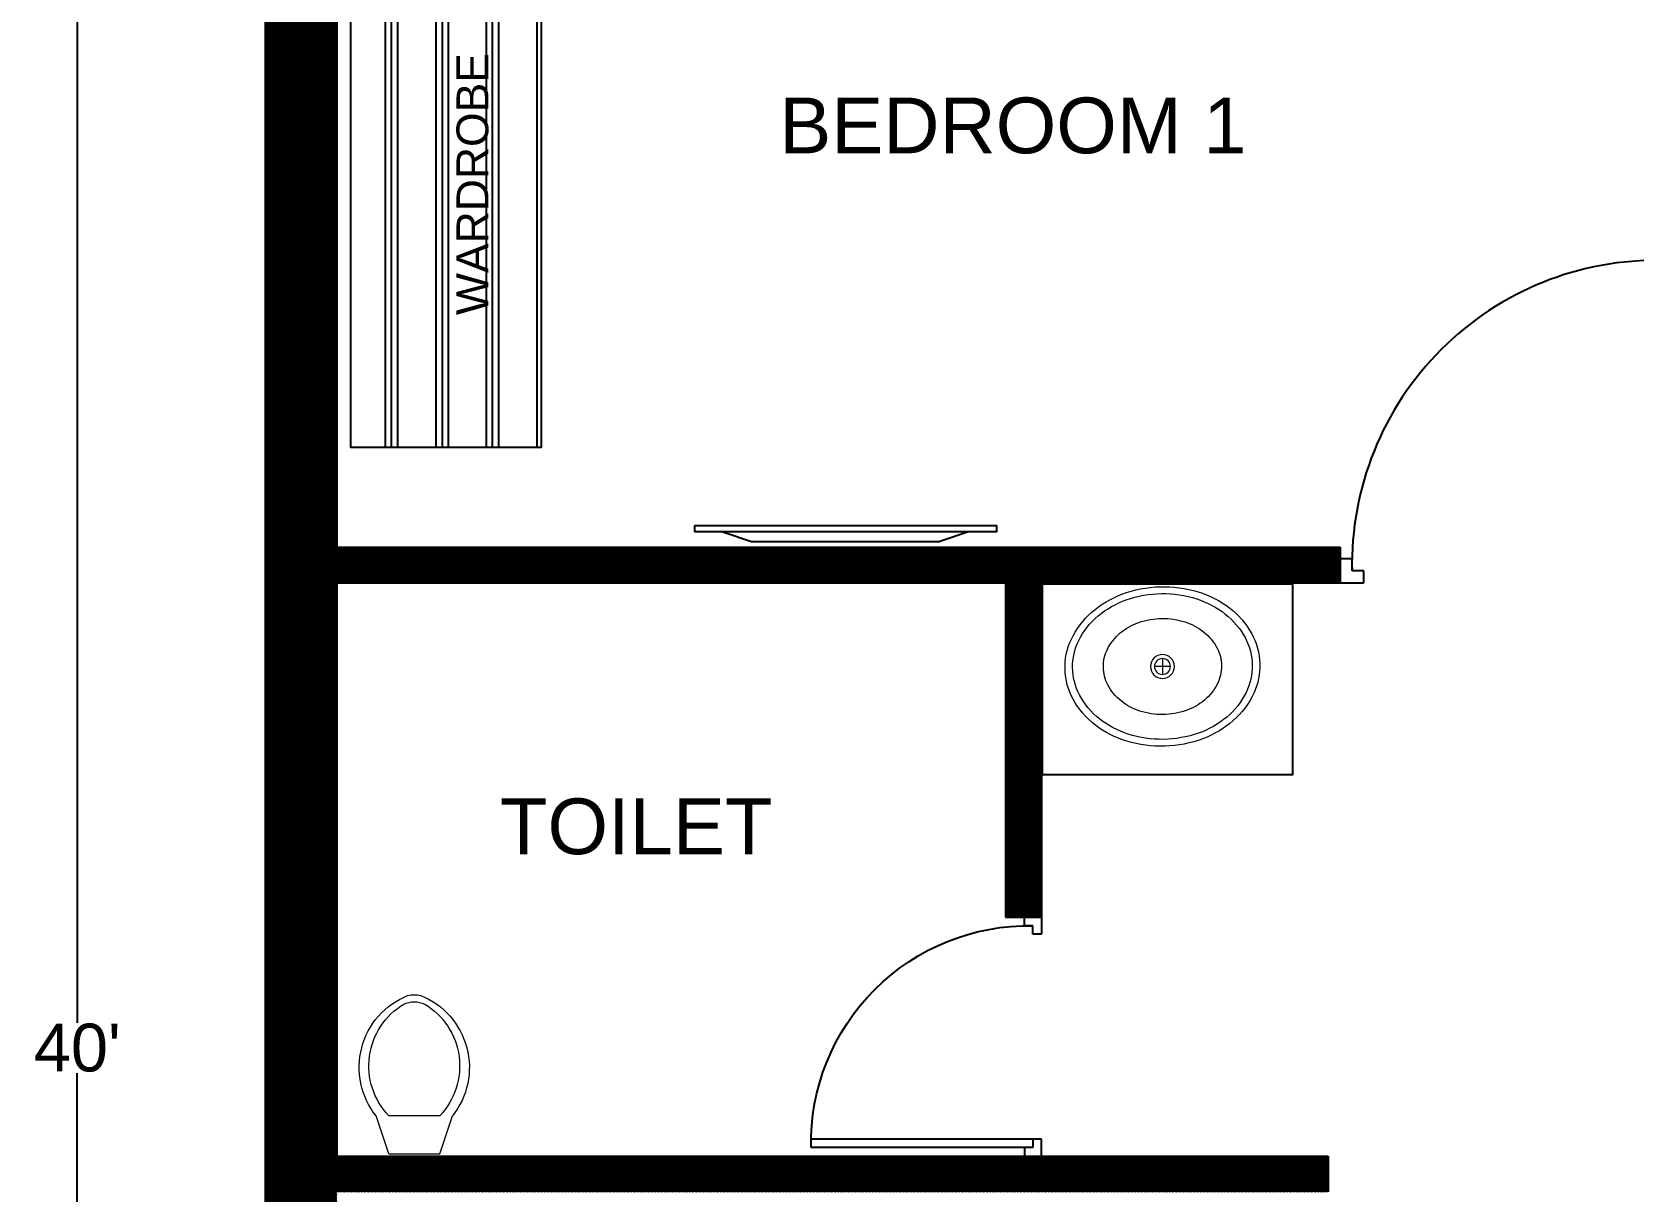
# Model space of a CAD drawing. Header units: inches. Extents: x 2765 to 3274, y 483 to 993.
# Drawn here: x 2764.6 to 2965.8, y 705.1 to 850.8 of the extents above; entities that cross this region are included whole.
import ezdxf

# ---------------------------------------------------------------- set-up
doc = ezdxf.new("R2010")
doc.units = ezdxf.units.IN
doc.header["$MEASUREMENT"] = 0
doc.layers.add('A', color=132, linetype='Continuous')
doc.layers.add('OUTER WALL', color=50, linetype='Continuous')
for name, color, linetype, plot in [('block', 117, 'Continuous', False), ('door', 54, 'Continuous', False), ('wall', 217, 'Continuous', False), ('windwo', 140, 'Continuous', False)]:
    doc.layers.add(name, color=color, linetype=linetype, plot=plot)
doc.layers.add('FURN', color=191, linetype='Continuous', lineweight=13)
doc.layers.add('revised plan$0$fixtures', color=67, linetype='Continuous', lineweight=5)
doc.styles.get("Standard").update_dxf_attribs({"font": 'arial.ttf'})
doc.dimstyles.get("Standard").update_dxf_attribs({"dimtxt": 6, "dimasz": 5, "dimexe": 0.18, "dimexo": 0.0625, "dimgap": 0.09, "dimtad": 0, "dimtih": 1, "dimtoh": 1, "dimdec": 1, "dimzin": 0, "dimdsep": 46, "dimlunit": 4, "dimtxsty": 'Standard', "dimcen": 0.09, "dimadec": 0, "dimazin": 0, "dimtfac": 1, "dimtdec": 1, "dimtofl": 0, "dimtmove": 0, "dimatfit": 3, "dimfxl": 6, "dimfxlon": 1, "dimtolj": 1, "dimtzin": 0, "dimarcsym": 0})

# ---------------------------------------------------------------- blocks, each defined once
blk = doc.blocks.new('*D2')
at = {"color": 0, "lineweight": -2, "transparency": 16777216}
for p, q in [((2776.276162294568, 963.1909115515796), (2770.096162294568, 963.1909115515796)), ((2770.276162294568, 958.1909115515796), (2770.276162294568, 726.3443494779095)), ((2770.276162294568, 488.1909115515793), (2770.276162294568, 720.0374736252492)), ((2776.276162294568, 483.1909115515793), (2770.096162294568, 483.1909115515793))]:
    blk.add_line(p, q, dxfattribs=at)
at = {"color": 0, "transparency": 16777216}
for points in [[(2769.442828961235, 958.1909115515796), (2771.109495627902, 958.1909115515796), (2770.276162294568, 963.1909115515796)], [(2769.442828961235, 488.1909115515793), (2771.109495627902, 488.1909115515793), (2770.276162294568, 483.1909115515793)]]:
    blk.add_solid(points, dxfattribs=at)
at = {"layer": 'Defpoints', "color": 0, "transparency": 16777216}
for p in [(2770.276162294568, 963.1909115515796), (2793.758449622733, 963.1909115515796), (2793.758449622733, 483.1909115515793)]:
    blk.add_point(p, dxfattribs=at)
at = {"color": 0, "transparency": 16777216, "insert": (2770.276162294568, 723.1909115515786), "char_height": 6, "attachment_point": 5}
blk.add_mtext("\\A1;40'", dxfattribs=at)
blk = doc.blocks.new('121')
for p, q in [((72.05329907620285, 349.0354496327019), (72.05329907620285, 346.0354496327019)), ((73.55329907620285, 349.0354496327019), (72.05329907620285, 349.0354496327019)), ((73.55329907620285, 347.5354496327019), (73.55329907620285, 349.0354496327019)), ((72.05329907620285, 346.0354496327019), (75.05329907620285, 346.0354496327019)), ((75.05329907620285, 347.5354496327019), (73.55329907620285, 347.5354496327019)), ((75.05329907620285, 346.0354496327019), (75.05329907620285, 347.5354496327019))]:
    blk.add_line(p, q)
blk = doc.blocks.new('222')
for p, q in [((235.053299076203, 347.535449632702), (235.053299076203, 386.535449632702)), ((236.553299076203, 347.535449632702), (236.553299076203, 386.535449632702))]:
    blk.add_line(p, q)
blk.add_arc((235.803299076203, 348.2854496327019), 38.2573522345706, 88.87669728592458, 181.1233027140753)
blk = doc.blocks.new('1.2')
at = {"layer": 'door', "yscale": 0.7142857142855983, "zscale": 0.7142857142855983, "rotation": 270}
for name, p, xscale in [('121', (3458.435163153464, 3468.094790501948), 0.7142857142855983), ('222', (3458.435163153464, 3246.590077535972), -0.7142857142855983), ('121', (3458.435163153464, 3335.16150610739), -0.7142857142855983)]:
    blk.add_blockref(name, p, dxfattribs=dict(at, xscale=xscale))
blk = doc.blocks.new('WARDROP')
for p, q in [((5771.669956044094, 4574.883080049867), (5704.669956044083, 4574.883080049867)), ((5704.669956044083, 4568.533080049868), (5771.669956044094, 4568.533080049868)), ((5771.669956044094, 4562.183080049866), (5704.669956044083, 4562.183080049866)), ((5704.669956044083, 4556.626830049867), (5771.669956044094, 4556.626830049867))]:
    blk.add_line(p, q)
for points in [[(5704.669956044083, 4580.045374386371), (5771.669956044094, 4580.045374386371), (5771.669956044094, 4556.045374386371), (5704.669956044083, 4556.045374386371)], [(5704.669956044083, 4575.676830049868), (5771.669956044094, 4575.676830049868), (5771.669956044094, 4574.089330049868), (5704.669956044083, 4574.089330049868)], [(5704.669956044083, 4569.326830049868), (5771.669956044094, 4569.326830049868), (5771.669956044094, 4567.739330049868), (5704.669956044083, 4567.739330049868)], [(5704.669956044083, 4562.976830049867), (5771.669956044094, 4562.976830049867), (5771.669956044094, 4561.389330049868), (5704.669956044083, 4561.389330049868)]]:
    blk.add_lwpolyline(points, close=True)
blk = doc.blocks.new('revised plan$0$w.c')
at = {"layer": 'revised plan$0$fixtures'}
for p, q in [((11.05390877235186, -0.1599125376305892), (6.25390877242171, 1.440087462346128)), ((6.25390877242171, -6.559912537537457), (6.25390877242171, -0.1599125376305892)), ((11.05390877235186, -0.1599125376305892), (11.05390877235186, -6.559912537537457)), ((11.05390877235186, -6.559912537537457), (6.25390877242171, -8.159912537514174))]:
    blk.add_line(p, q, dxfattribs=at)
for centre, radius, start, end in [((0.189512753400777, -6.175562485695991), 9.735216040527508, 51.46910968132466, 157.9714346835322), ((-1.866019738372415e-05, -6.719878602059907), 9.06334330593243, 46.36772544248623, 148.9468239376137), ((-5.746065676328726, -3.359929290803848), 3.199999999953434, 164.8605283245045, 195.1394707720233), ((-4.847263031158946, -3.359929310463485), 3.199999999953434, 155.7318247448754, 204.2681740492271), ((0.1895316759691923, -0.5443125882011373), 9.735227389920917, 202.0284332734241, 308.5307063679092), ((0, 0), 9.06334897705665, 211.0530065772593, 313.632092166817)]:
    blk.add_arc(centre, radius, start, end, dxfattribs=at)
blk = doc.blocks.new('revised plan$0$Sink - Oval top')
for p, q in [((-1, 0), (1, 0)), ((0, 1), (0, -1))]:
    blk.add_line(p, q)
at = {"linetype": 'Continuous'}
for points in [[(-12.2337188035408, 0.3941914712607968, 0.1176342565883263), (-11.46456229543958, -3.361933235489118, 0.104469279667093), (-8.878748691070427, -6.803541973650567, 0.09001578960148493), (-5.082757700676666, -9.072309807490512, 0.08191994915921848), (-0.3227280122732736, -10.01585280257211, 0.08191994915920903), (4.488169920880978, -9.380701564817912, 0.09001578960148009), (8.422342359155778, -7.36101289847943, 0.1044692796670922), (11.22435122606942, -4.093009071543406, 0.1176342565883338), (12.23371880354091, -0.3941914712607968, 0.1176342565883057), (11.46456229543992, 3.361933235488777, 0.1044692796670849), (8.878748691070427, 6.803541973650567, 0.09001578960148834), (5.082757700676325, 9.072309807490683, 0.08191994915920578), (0.3227280122732736, 10.01585280257211, 0.08191994915920695), (-4.488169920880864, 9.380701564817969, 0.0900157896014802), (-8.422342359155778, 7.36101289847943, 0.1044692796670951), (-11.22435122606919, 4.093009071543634, 0.1176342565883402)], [(-11.2862798685012, 0.1590597164737346, 0.1186217001864142), (-10.51590095791209, -3.253161772358112, 0.1046781721811095), (-8.071803350560117, -6.358618019863343, 0.08956206646917378), (-4.537699193222352, -8.366971929609804, 0.08118469889121774), (-0.1289739026695997, -9.15150355811437, 0.08118469889122752), (4.300109150126218, -8.491524865184601, 0.0895620664691798), (7.889406708212618, -6.583562428127607, 0.1046781721811044), (10.42004782883112, -3.548216131892445, 0.1186217001864013), (11.2862798685012, -0.1590597164736209, 0.1186217001863946), (10.51590095791221, 3.253161772357998, 0.1046781721811069), (8.071803350560117, 6.358618019863343, 0.0895620664691756), (4.537699193222124, 8.366971929609917, 0.08118469889121599), (0.1289739026695997, 9.151503558114428, 0.08118469889121414), (-4.300109150125877, 8.491524865184829, 0.08956206646917471), (-7.889406708212618, 6.583562428127607, 0.1046781721811045), (-10.42004782883112, 3.548216131892445, 0.1186217001863946)], [(-7.420452389032903, 0.08298767816017971, 0.1182825673856775), (-6.907065465214487, -2.167464938077501, 0.1046074595377274), (-5.294791470712084, -4.209988192029414, 0.0897179636260996), (-2.966599981142508, -5.52812215268807, 0.08143608252771127), (-0.06751351878551759, -6.036810076758798, 0.08143608252772175), (2.84222437824053, -5.593085960977874, 0.08971796362613145), (5.199312936802016, -4.327350491993343, 0.1046074595376878), (6.85686365682659, -2.321395784920355, 0.1182825673856714), (7.420452389033017, -0.08298767816017971, 0.1182825673856961), (6.907065465214487, 2.167464938077615, 0.1046074595377135), (5.294791470712084, 4.209988192029414, 0.08971796362612645), (2.966599981142622, 5.528122152687843, 0.08143608252774252), (0.06751351878551759, 6.036810076758798, 0.08143608252772248), (-2.842224378240644, 5.593085960977874, 0.08971796362612122), (-5.199312936802016, 4.327350491993343, 0.1046074595377049), (-6.856863656826476, 2.321395784920355, 0.1182825673856712)]]:
    blk.add_lwpolyline(points, format="xyb", close=True, dxfattribs=at)
for radius in [1.5, 1]:
    blk.add_circle((0, 0), radius)

msp = doc.modelspace()

# ---------------------------------------------------------------- hatches: boundary and pattern name
at = {"layer": 'windwo'}
h = msp.add_hatch(dxfattribs=at)
h.set_pattern_fill('ANSI31', color=6)
h.set_pattern_definition([(45, (0, 0), (-0.08838834764831845, 0.08838834764831845), [])])
h.paths.add_polyline_path([(3273.855162759817, 963.0980769356238), (3111.855162759817, 963.0980769356239), (3111.855162759817, 939.0980769356237), (2979.855162759816, 939.0980769356237), (2979.855162759817, 963.0980769356239), (2793.855162759817, 963.0980769356238), (2793.855162759817, 483.0980769356238), (3120.855162759817, 483.0980769356234), (3120.855162759817, 504.098076935624), (3132.855162759816, 504.098076935624), (3132.855162759816, 513.0980769356238), (3120.855162759816, 513.098076935624), (3120.855162759816, 520.5980769356237), (3111.855162759817, 520.5980769356237), (3111.855162759817, 492.0980769356235), (3008.355162759817, 492.0980769356235), (3008.355162759817, 560.3480769356236), (3003.855162759817, 560.3480769356236), (3003.855162759817, 556.5980769356233), (2991.855162759817, 556.5980769356233), (2991.855162759817, 552.0980769356236), (3003.855162759818, 552.0980769356236), (3003.855162759817, 492.0980769356236), (2931.855162759817, 492.0980769356236), (2931.855162759817, 552.0980769356237), (2943.855162759817, 552.0980769356237), (2943.855162759818, 556.5980769356236), (2922.855162759817, 556.5980769356237), (2922.855162759817, 492.0980769356236), (2802.855162759818, 492.0980769356236), (2802.855162759818, 612.0980769356238), (2922.855162759817, 612.0980769356236), (2922.855162759821, 598.5980769356237), (2931.855162759817, 598.5980769356237), (2931.855162759817, 621.0980769356236), (2802.855162759818, 621.0980769356238), (2802.855162759819, 705.0980769356238), (2927.355162759817, 705.0980769356237), (2927.355162759817, 709.5980769356239), (2802.855162759819, 709.5980769356238), (2802.855162759817, 781.5980769356238), (2886.855162759817, 781.5980769356238), (2886.855162759818, 739.5980769356239), (2891.355162759819, 739.5980769356238), (2891.355162759817, 781.5980769356238), (2928.855162759816, 781.5980769356238), (2928.855162759816, 786.0980769356238), (2802.855162759818, 786.0980769356238), (2802.855162759818, 954.0980769356238), (2970.855162759817, 954.0980769356239), (2970.855162759817, 924.0980769356237), (2979.855162759816, 924.0980769356238), (2979.855162759816, 930.0980769356237), (3111.855162759817, 930.0980769356237), (3111.855162759817, 924.0980769356238), (3120.855162759817, 924.0980769356237), (3120.855162759817, 954.0980769356238), (3264.855162759817, 954.0980769356238), (3264.855162759816, 762.0980769356238), (3218.355162759816, 762.0980769356238), (3218.355162759816, 753.0980769356238), (3264.855162759816, 753.0980769356238), (3264.855162759815, 513.0980769356238), (3252.855162759816, 513.0980769356238), (3252.855162759816, 504.0980769356238), (3273.855162759815, 504.0980769356238)])

# ---------------------------------------------------------------- linework, layer by layer
for p, q in [((2847.769021614628, 788.7932051469534), (2885.769021614628, 788.7932051469534)), ((2847.769021614628, 788.7932051469534), (2847.769021614628, 787.9966804025889)), ((2885.769021614628, 787.9966804025889), (2885.769021614628, 788.7932051469534)), ((2885.769021614628, 787.9966804025889), (2847.769021614628, 787.9966804025889)), ((2851.361574365524, 787.9966804025889), (2854.923807812534, 786.7888784312372)), ((2882.176468863733, 787.9966804025889), (2878.614235416723, 786.7888784312372)), ((2928.855162759816, 786.0980769356237), (2928.855162759816, 781.598076935624)), ((2886.855162759819, 739.5980769356239), (2891.355162759818, 739.5980769356238))]:
    msp.add_line(p, q)
msp.add_lwpolyline([(2854.923807812534, 786.7888784312372), (2878.614235416723, 786.7888784312372)])
at = {"layer": 'A'}
msp.add_lwpolyline([(2891.468219386501, 757.4994692882019), (2891.468219386501, 781.4943944889519), (2922.891308313961, 781.4943944889519), (2922.891308313961, 757.4994692882019)], close=True, dxfattribs=at)
at = {"layer": 'wall'}
for p, q in [((2793.855162759817, 963.0980769356238), (2793.855162759817, 483.0980769356239)), ((2802.855162759818, 954.098076935624), (2802.855162759818, 786.0980769356237)), ((2802.855162759818, 786.0980769356238), (2928.855162759817, 786.0980769356238)), ((2802.855162759818, 781.5980769356238), (2886.855162759817, 781.5980769356238)), ((2802.855162759817, 781.5980769356237), (2802.855162759819, 709.5980769356239)), ((2886.855162759817, 781.5980769356253), (2886.855162759818, 739.5980769356238)), ((2891.355162759817, 781.5980769356254), (2891.355162759819, 739.5980769356239)), ((2891.355162759817, 781.5980769356238), (2928.855162759816, 781.5980769356238)), ((2802.855162759818, 709.5980769356238), (2927.355162759817, 709.5980769356239)), ((2927.355162759817, 709.5980769356238), (2927.355162759817, 705.0980769356238))]:
    msp.add_line(p, q, dxfattribs=at)

# ---------------------------------------------------------------- block references
at = {"layer": 'block', "xscale": -1, "rotation": 90}
msp.add_blockref('WARDROP', (7384.614678585496, 6570.312009145279), dxfattribs=at)
at = {"layer": 'door', "xscale": -1.400000000000027, "yscale": 1.400000000000027, "zscale": 1.400000000000027, "rotation": 270}
msp.add_blockref('1.2', (-1812.424244866811, -4406.246601111969), dxfattribs=at)
at = {"layer": 'door', "rotation": 180}
msp.add_blockref('1.2', (6596.958504222315, 4126.226225240292), dxfattribs=at)
at = {"layer": 'FURN', "color": 0, "lineweight": 50, "xscale": -1}
msp.add_blockref('revised plan$0$Sink - Oval top', (2906.549000516441, 771.0935175914819), dxfattribs=at)
at = {"layer": 'FURN', "color": 0, "lineweight": 50, "xscale": -1, "rotation": 90}
msp.add_blockref('revised plan$0$w.c', (2809.234396781389, 720.9280490814554), dxfattribs=at)

# ---------------------------------------------------------------- texts
at = {"insert": (2817.8940520025, 815.2324016460316), "char_height": 4, "attachment_point": 1, "rotation": 90}
msp.add_mtext_dynamic_manual_height_columns('WARDROBE', width=16.78989075069694, gutter_width=1, heights=[0], dxfattribs=at)
at = {"layer": 'OUTER WALL', "linetype": 'Continuous', "char_height": 7, "attachment_point": 1}
for s, width, insert in [('BEDROOM 1', 64.10531478392659, (2858.446096191275, 842.5490344190345)), ('TOILET', 39.18636915899697, (2823.352066769555, 754.519280059171))]:
    msp.add_mtext_dynamic_manual_height_columns(s, width=width, gutter_width=1, heights=[0], dxfattribs=dict(at, insert=insert))

# ---------------------------------------------------------------- dimensions: what is measured, and where the dimension line sits
dim = msp.add_linear_dim(base=(2770.276162294568, 963.1909115515796), p1=(2793.758449622732, 483.1909115515791), p2=(2793.758449622732, 963.1909115515791), angle=90, dimstyle='Standard')
dim.commit()
dim.dimension.update_dxf_attribs({"geometry": '*D2', "text_midpoint": (2770.276162294568, 723.1909115515786)})

doc.saveas('drawing.dxf')
